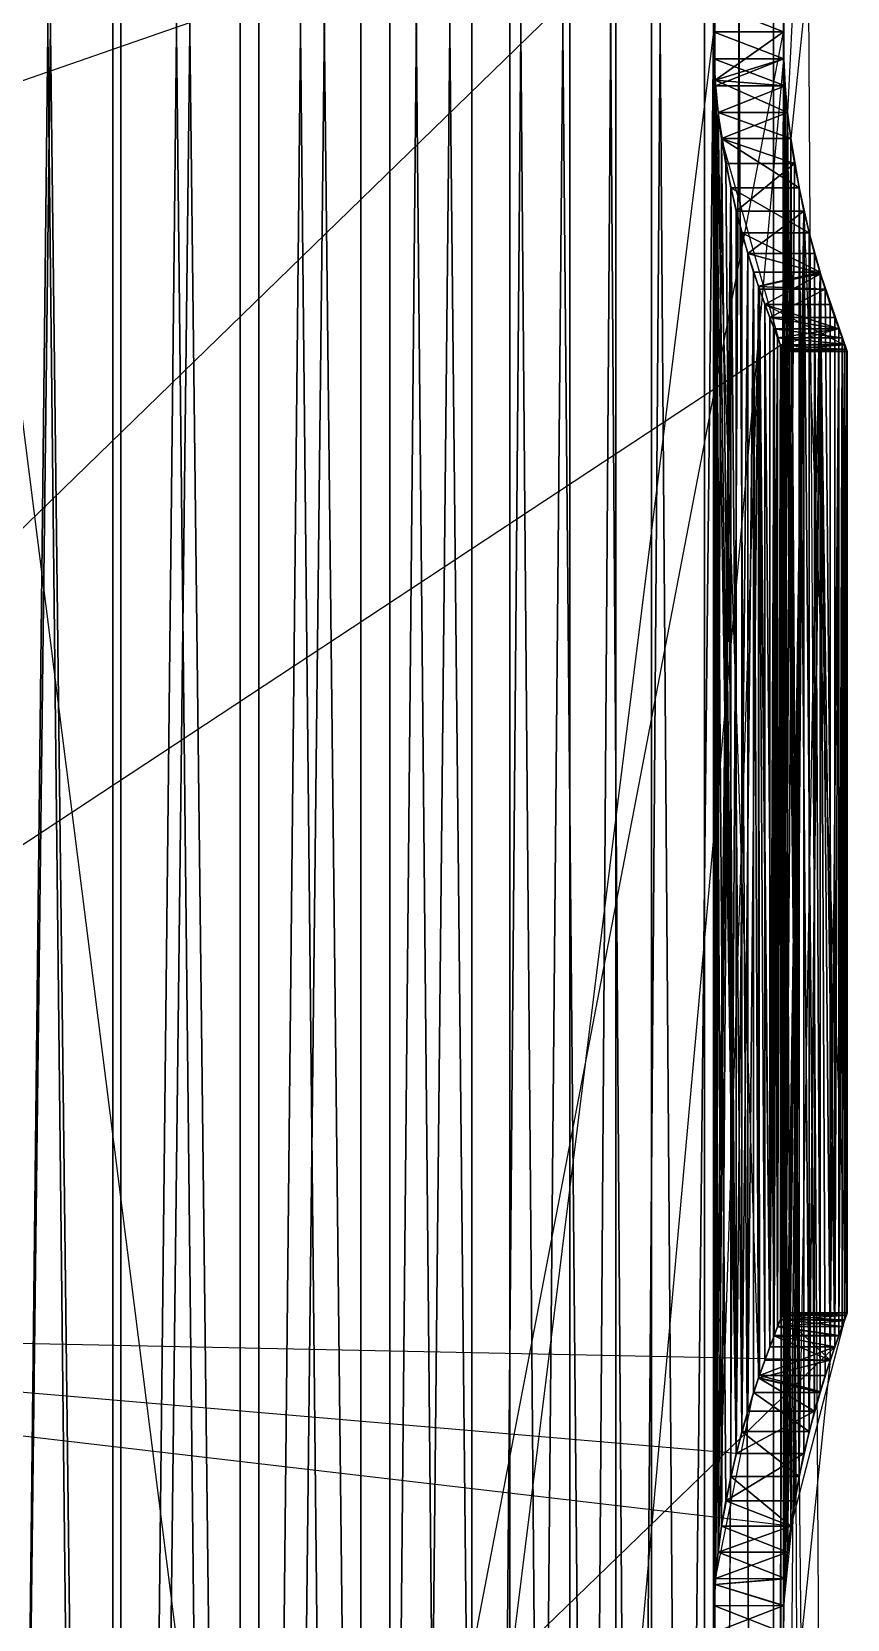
# Model space of a CAD drawing. Extents: x 234 to 504, y 2754 to 8450.
# Drawn here: x 371.6 to 503.5, y 5345.1 to 5601.9 of the extents above; entities that cross this region are included whole.
import ezdxf

# ---------------------------------------------------------------- set-up
doc = ezdxf.new("R2010")
doc.units = 0
doc.layers.get('0').update_dxf_attribs({"linetype": 'CONTINUOUS'})

msp = doc.modelspace()

# ---------------------------------------------------------------- linework, layer by layer
at = {"color": 7}
for points in [[(385.98, 6551.26, -102.26), (363.16, 4652.49, -101.29), (363.16, 6551.26, -101.29), (363.16, 4652.49, -101.29), (385.98, 6551.26, -102.26), (385.98, 4652.49, -102.26), (363.16, 4652.49, -101.29), (363.16, 4652.49, -101.29), (385.98, 4652.49, -102.26), (368.88, 2753.73, -101.17), (363.16, 4652.49, -101.29), (368.88, 2753.73, -101.17), (385.98, 4652.49, -102.26), (385.98, 2753.73, -102.26), (368.88, 2753.73, -101.17), (303.72, 8450.03, -129.98)], [(241.93, 6551.26, -280.66), (493.16, 4566.18, -287.59), (491.57, 4652.49, -291.27), (491.57, 2753.73, -291.27), (493.16, 4566.18, -287.59), (491.57, 2753.73, -291.27), (491.57, 4652.49, -291.27), (480.43, 4652.49, -311.2), (491.57, 2753.73, -291.27)], [(471.85, 6551.26, -166.21), (471.85, 4652.49, -166.21), (481.86, 5601.87, -184.02), (471.85, 6551.26, -166.21), (481.86, 5601.87, -184.02), (471.85, 4652.49, -166.21), (481.86, 5342.95, -184.02), (481.86, 5601.87, -184.02), (481.86, 5601.87, -184.02), (481.86, 5342.95, -184.02), (481.94, 5347.35, -184.21), (481.86, 5601.87, -184.02), (255.81, 3785.04, -287.41)], [(363.16, 6551.26, -370.33), (385.98, 4652.49, -369.36), (385.98, 4652.49, -369.36), (363.16, 6551.26, -370.33), (363.16, 4652.49, -370.33), (385.98, 4652.49, -369.36), (363.16, 4652.49, -370.33), (363.16, 6551.26, -370.33)], [(363.6, 6551.26, -111.64), (363.6, 4652.49, -111.64), (384.67, 6551.26, -112.53)], [(384.67, 6551.26, -112.53), (363.6, 4652.49, -111.64), (384.67, 4652.49, -112.53), (384.67, 6551.26, -112.53)], [(384.67, 6551.26, -359.08), (384.67, 4652.49, -359.08), (363.6, 6551.26, -359.98)], [(363.6, 6551.26, -359.98), (384.67, 4652.49, -359.08), (363.6, 4652.49, -359.98), (363.6, 6551.26, -359.98)], [(384.67, 6551.26, -112.53), (384.67, 4652.49, -112.53), (405.27, 6551.26, -116.97)], [(405.27, 6551.26, -116.97), (384.67, 4652.49, -112.53), (405.27, 4652.49, -116.97), (405.27, 6551.26, -116.97)], [(405.27, 6551.26, -354.64), (405.27, 4652.49, -354.64), (384.67, 6551.26, -359.08)], [(384.67, 6551.26, -359.08), (405.27, 4652.49, -354.64), (384.67, 4652.49, -359.08), (384.67, 6551.26, -359.08)], [(385.98, 6551.26, -369.36), (408.3, 4652.49, -364.54), (408.3, 4652.49, -364.54), (385.98, 6551.26, -369.36), (385.98, 4652.49, -369.36), (408.3, 4652.49, -364.54), (385.98, 4652.49, -369.36), (385.98, 6551.26, -369.36)], [(385.98, 2753.73, -102.26), (408.3, 4652.49, -107.07), (408.3, 4652.49, -107.07), (385.98, 2753.73, -102.26), (385.98, 4652.49, -102.26), (408.3, 4652.49, -107.07), (493.24, 5597.48, -184.21), (493.16, 5342.95, -184.02), (493.16, 5601.87, -184.02), (493.24, 5597.48, -184.21), (493.16, 5601.87, -184.02), (493.16, 5342.95, -184.02), (491.57, 4652.49, -180.35), (493.16, 5601.87, -184.02), (493.16, 5601.87, -184.02), (491.57, 4652.49, -180.35), (491.57, 6551.26, -180.35), (493.16, 5601.87, -184.02), (491.57, 6551.26, -180.35), (491.57, 4652.49, -180.35), (480.43, 4652.49, -160.41), (491.57, 6551.26, -180.35)], [(408.3, 6551.26, -107.07), (408.3, 4652.49, -107.07), (385.98, 4652.49, -102.26), (408.3, 6551.26, -107.07)], [(408.3, 6551.26, -107.07), (385.98, 4652.49, -102.26), (385.98, 6551.26, -102.26)], [(405.27, 6551.26, -116.97), (405.27, 4652.49, -116.97), (424.83, 6551.26, -124.83)], [(424.83, 6551.26, -124.83), (405.27, 4652.49, -116.97), (424.83, 4652.49, -124.83), (424.83, 6551.26, -124.83)], [(424.83, 6551.26, -346.78), (424.83, 4652.49, -346.78), (405.27, 6551.26, -354.64)], [(405.27, 6551.26, -354.64), (424.83, 4652.49, -346.78), (405.27, 4652.49, -354.64), (405.27, 6551.26, -354.64)], [(408.3, 6551.26, -364.54), (429.49, 4652.49, -356.03), (429.49, 4652.49, -356.03), (408.3, 6551.26, -364.54), (408.3, 4652.49, -364.54), (429.49, 4652.49, -356.03), (408.3, 4652.49, -364.54), (408.3, 6551.26, -364.54)], [(429.49, 6551.26, -115.58), (429.49, 4652.49, -115.58), (408.3, 4652.49, -107.07), (429.49, 6551.26, -115.58)], [(429.49, 6551.26, -115.58), (408.3, 4652.49, -107.07), (408.3, 6551.26, -107.07)], [(424.83, 6551.26, -124.83), (424.83, 4652.49, -124.83), (442.78, 6551.26, -135.88)], [(442.78, 6551.26, -135.88), (424.83, 4652.49, -124.83), (442.78, 4652.49, -135.88), (442.78, 6551.26, -135.88)], [(442.78, 6551.26, -335.73), (442.78, 4652.49, -335.73), (424.83, 6551.26, -346.78)], [(424.83, 6551.26, -346.78), (442.78, 4652.49, -335.73), (424.83, 4652.49, -346.78), (424.83, 6551.26, -346.78)], [(429.49, 6551.26, -356.03), (448.94, 4652.49, -344.06), (448.94, 4652.49, -344.06), (429.49, 6551.26, -356.03), (429.49, 4652.49, -356.03), (448.94, 4652.49, -344.06), (429.49, 4652.49, -356.03), (429.49, 6551.26, -356.03)], [(448.94, 6551.26, -127.56), (448.94, 4652.49, -127.56), (429.49, 4652.49, -115.58), (448.94, 6551.26, -127.56)], [(448.94, 6551.26, -127.56), (429.49, 4652.49, -115.58), (429.49, 6551.26, -115.58)], [(442.78, 6551.26, -135.88), (442.78, 4652.49, -135.88), (458.61, 6551.26, -149.81)], [(458.61, 6551.26, -149.81), (442.78, 4652.49, -135.88), (458.61, 4652.49, -149.81), (458.61, 6551.26, -149.81)], [(458.61, 6551.26, -321.8), (458.61, 4652.49, -321.8), (442.78, 6551.26, -335.73)], [(442.78, 6551.26, -335.73), (458.61, 4652.49, -321.8), (442.78, 4652.49, -335.73), (442.78, 6551.26, -335.73)], [(448.94, 6551.26, -344.06), (466.08, 4652.49, -328.97), (466.08, 4652.49, -328.97), (448.94, 6551.26, -344.06), (448.94, 4652.49, -344.06), (466.08, 4652.49, -328.97), (448.94, 4652.49, -344.06), (448.94, 6551.26, -344.06)], [(466.08, 6551.26, -142.64), (466.08, 4652.49, -142.64), (448.94, 4652.49, -127.56), (466.08, 6551.26, -142.64)], [(466.08, 6551.26, -142.64), (448.94, 4652.49, -127.56), (448.94, 6551.26, -127.56)], [(458.61, 6551.26, -149.81), (458.61, 4652.49, -149.81), (471.85, 6551.26, -166.21)], [(471.85, 6551.26, -166.21), (458.61, 4652.49, -149.81), (471.85, 4652.49, -166.21), (471.85, 6551.26, -166.21)], [(471.85, 6551.26, -305.4), (471.85, 4652.49, -305.4), (458.61, 6551.26, -321.8)], [(458.61, 6551.26, -321.8), (471.85, 4652.49, -305.4), (458.61, 4652.49, -321.8), (458.61, 6551.26, -321.8)], [(466.08, 6551.26, -328.97), (480.43, 4652.49, -311.2), (480.43, 4652.49, -311.2), (466.08, 6551.26, -328.97), (466.08, 4652.49, -328.97), (480.43, 4652.49, -311.2), (466.08, 4652.49, -328.97), (466.08, 6551.26, -328.97)], [(480.43, 6551.26, -160.41), (480.43, 4652.49, -160.41), (466.08, 4652.49, -142.64), (480.43, 6551.26, -160.41)], [(480.43, 6551.26, -160.41), (466.08, 4652.49, -142.64), (466.08, 6551.26, -142.64)], [(471.85, 6551.26, -166.21), (481.86, 5601.87, -184.02), (471.85, 6551.26, -166.21)], [(481.86, 5601.88, -287.59), (471.85, 4652.49, -305.4), (471.85, 6551.26, -305.4)], [(480.43, 6551.26, -311.2), (491.57, 4652.49, -291.27), (491.57, 4652.49, -291.27), (480.43, 6551.26, -311.2), (480.43, 4652.49, -311.2), (491.57, 4652.49, -291.27), (480.43, 4652.49, -311.2), (480.43, 6551.26, -311.2)], [(491.57, 6551.26, -180.35), (480.43, 4652.49, -160.41), (480.43, 6551.26, -160.41)], [(503.03, 4652.49, -224.39), (491.57, 6551.26, -180.35)], [(493.24, 5606.27, -184.21), (493.16, 5601.87, -184.02), (491.57, 6551.26, -180.35)], [(491.57, 6551.26, -180.35), (493.24, 5597.48, -184.21), (493.47, 5593.12, -184.77), (493.16, 5342.95, -184.02), (493.24, 5597.48, -184.21), (493.16, 5342.95, -184.02), (493.47, 5593.12, -184.77), (493.85, 5588.83, -185.69), (493.16, 5342.95, -184.02)], [(491.57, 6551.26, -291.27), (491.57, 4652.49, -291.27), (493.16, 5601.88, -287.59), (491.57, 4652.49, -291.27), (491.57, 6551.26, -291.27)], [(235.63, 5391, -255.12), (502.13, 5649.93, -216.51)], [(500.75, 5645.97, -262.96), (494.35, 5584.62, -284.63), (483.17, 5584.62, -284.63), (493.84, 5588.84, -285.92), (494.35, 5584.62, -284.63), (493.84, 5588.84, -285.92), (483.17, 5584.62, -284.63), (482.61, 5588.84, -285.92), (493.84, 5588.84, -285.92), (493.84, 5588.84, -285.92), (482.61, 5588.84, -285.92), (493.47, 5593.12, -286.85), (493.84, 5588.84, -285.92), (493.47, 5593.12, -286.85), (482.61, 5588.84, -285.92), (482.2, 5593.12, -286.85), (493.47, 5593.12, -286.85), (493.47, 5593.12, -286.85), (482.2, 5593.12, -286.85), (493.24, 5597.47, -287.4), (493.47, 5593.12, -286.85), (493.24, 5597.47, -287.4), (482.2, 5593.12, -286.85), (482.13, 5594.07, -287), (493.24, 5597.47, -287.4), (493.24, 5597.47, -287.4), (482.13, 5594.07, -287), (493.16, 5601.88, -287.59), (493.24, 5597.47, -287.4), (493.16, 5601.88, -287.59), (482.13, 5594.07, -287), (481.86, 5601.88, -287.59)], [(244.77, 5550.51, -229.23), (486.45, 5634.41, -276.1)], [(495.7, 5627.13, -281.02), (493.84, 5588.84, -285.92), (493.47, 5593.12, -286.85), (495.7, 5368.21, -281.02), (493.84, 5588.84, -285.92), (495.7, 5368.21, -281.02), (493.47, 5593.12, -286.85), (493.24, 5597.47, -287.4), (495.7, 5368.21, -281.02), (495.7, 5368.21, -281.02), (493.24, 5597.47, -287.4), (493.16, 5601.88, -287.59), (495.7, 5368.21, -281.02), (499.1, 5563, -270.02), (497.35, 5569.34, -276.1), (497.35, 5375.49, -276.1), (499.1, 5563, -270.02), (497.35, 5375.49, -276.1), (497.35, 5569.34, -276.1), (495.7, 5576.62, -281.02), (497.35, 5375.49, -276.1), (497.35, 5375.49, -276.1), (495.7, 5576.62, -281.02), (495.7, 5368.21, -281.02), (497.35, 5375.49, -276.1), (495.7, 5368.21, -281.02), (495.7, 5576.62, -281.02), (494.35, 5584.62, -284.63), (495.7, 5368.21, -281.02), (495.7, 5368.21, -281.02), (494.35, 5584.62, -284.63), (493.84, 5588.84, -285.92), (495.7, 5368.21, -281.02), (503.03, 4652.49, -224.39)], [(483.17, 5619.13, -186.98), (481.86, 5601.87, -184.02), (481.94, 5606.27, -184.21)], [(482.13, 3797.23, -287), (482.13, 5609.69, -287)], [(246.8, 5389.19, -212.49), (492.71, 5551.18, -246.35), (492.68, 5551.25, -246.72), (503.08, 5551.25, -246.72), (492.71, 5551.18, -246.35), (483.17, 5584.62, -284.63), (494.35, 5584.62, -284.63), (495.7, 5576.62, -281.02), (483.17, 5584.62, -284.63), (483.17, 5584.62, -284.63), (495.7, 5576.62, -281.02), (484.65, 5576.62, -281.02), (483.17, 5584.62, -284.63), (484.65, 5576.62, -281.02), (495.7, 5576.62, -281.02), (497.35, 5569.34, -276.1), (484.65, 5576.62, -281.02), (484.65, 5576.62, -281.02), (497.35, 5569.34, -276.1), (486.45, 5569.34, -276.1), (484.65, 5576.62, -281.02), (486.45, 5569.34, -276.1), (497.35, 5569.34, -276.1), (499.1, 5563, -270.02), (486.45, 5569.34, -276.1), (486.45, 5569.34, -276.1), (499.1, 5563, -270.02), (488.36, 5563, -270.02), (486.45, 5569.34, -276.1), (488.36, 5563, -270.02), (499.1, 5563, -270.02), (489.13, 5560.71, -267.22), (488.36, 5563, -270.02), (489.13, 5560.71, -267.22), (499.1, 5563, -270.02), (499.17, 5562.75, -269.73), (489.13, 5560.71, -267.22), (489.13, 5560.71, -267.22), (499.17, 5562.75, -269.73), (490.16, 5557.78, -262.96), (489.13, 5560.71, -267.22), (490.16, 5557.78, -262.96), (499.17, 5562.75, -269.73), (500.75, 5557.78, -262.96), (490.16, 5557.78, -262.96), (490.16, 5557.78, -262.96), (500.75, 5557.78, -262.96), (502.13, 5553.83, -255.12), (490.16, 5557.78, -262.96), (503.08, 5551.25, -246.72), (492.68, 5551.25, -246.72), (503.03, 5551.37, -247.23), (503.08, 5551.25, -246.72), (503.03, 5551.37, -247.23), (492.68, 5551.25, -246.72), (492.23, 5552.37, -250.99), (503.03, 5551.37, -247.23), (503.03, 5551.37, -247.23), (492.23, 5552.37, -250.99), (502.13, 5553.83, -255.12), (503.03, 5551.37, -247.23), (502.13, 5553.83, -255.12), (492.23, 5552.37, -250.99), (491.65, 5553.83, -255.12), (502.13, 5553.83, -255.12), (502.13, 5553.83, -255.12), (491.65, 5553.83, -255.12), (490.16, 5557.78, -262.96), (502.13, 5553.83, -255.12), (492.71, 5551.18, -246.35), (503.08, 5551.25, -246.72), (493, 5550.49, -242.19), (492.71, 5551.18, -246.35), (493, 5550.49, -242.19), (503.08, 5551.25, -246.72), (503.36, 5550.51, -242.38), (493, 5550.49, -242.19), (493, 5550.49, -242.19), (503.36, 5550.51, -242.38), (493.14, 5550.14, -238), (493, 5550.49, -242.19), (493.14, 5550.14, -238), (503.36, 5550.51, -242.38), (503.5, 5550.14, -238), (493.14, 5550.14, -238), (493.14, 5550.14, -238), (503.5, 5550.14, -238), (493.14, 5550.14, -233.62), (493.14, 5550.14, -238), (493.14, 5550.14, -233.62), (503.5, 5550.14, -238), (503.5, 5550.14, -233.63), (493.14, 5550.14, -233.62), (493.14, 5550.14, -233.62), (503.5, 5550.14, -233.63), (492.99, 5550.51, -229.23), (493.14, 5550.14, -233.62), (492.99, 5550.51, -229.23), (503.5, 5550.14, -233.63), (503.36, 5550.51, -229.23), (492.99, 5550.51, -229.23), (492.99, 5550.51, -229.23), (503.36, 5550.51, -229.23), (492.71, 5551.18, -225.27), (492.99, 5550.51, -229.23), (492.71, 5551.18, -225.27), (503.36, 5550.51, -229.23), (503.03, 5551.37, -224.39), (492.71, 5551.18, -225.27), (492.71, 5551.18, -225.27), (503.03, 5551.37, -224.39), (492.23, 5552.36, -220.64), (492.71, 5551.18, -225.27), (492.23, 5552.36, -220.64), (503.03, 5551.37, -224.39), (502.66, 5552.36, -220.64), (492.23, 5552.36, -220.64), (492.23, 5552.36, -220.64), (502.66, 5552.36, -220.64), (491.65, 5553.83, -216.49), (492.23, 5552.36, -220.64), (491.65, 5553.83, -216.49), (502.66, 5552.36, -220.64), (502.13, 5553.83, -216.5), (491.65, 5553.83, -216.49), (491.65, 5553.83, -216.49), (502.13, 5553.83, -216.5), (490.96, 5555.64, -212.49), (491.65, 5553.83, -216.49), (502.13, 5553.83, -216.5), (501.49, 5555.64, -212.49), (490.96, 5555.64, -212.49), (502.13, 5553.83, -216.5), (490.96, 5555.64, -212.49), (501.49, 5555.64, -212.49), (499.95, 5560.24, -205.01), (490.96, 5555.64, -212.49), (490.96, 5555.64, -212.49), (499.95, 5560.24, -205.01), (489.29, 5560.24, -205.01), (490.96, 5555.64, -212.49), (489.29, 5560.24, -205.01), (499.95, 5560.24, -205.01), (489.14, 5560.66, -204.46), (489.29, 5560.24, -205.01), (489.14, 5560.66, -204.46), (499.95, 5560.24, -205.01), (499.14, 5562.85, -201.77), (489.14, 5560.66, -204.46), (489.14, 5560.66, -204.46), (499.14, 5562.85, -201.77), (487.41, 5566.04, -198.42), (489.14, 5560.66, -204.46), (499.14, 5562.85, -201.77), (498.22, 5566.04, -198.42), (487.41, 5566.04, -198.42), (499.14, 5562.85, -201.77), (487.41, 5566.04, -198.42), (498.22, 5566.04, -198.42), (496.5, 5572.88, -192.9), (487.41, 5566.04, -198.42), (487.41, 5566.04, -198.42), (496.5, 5572.88, -192.9), (485.52, 5572.88, -192.9), (487.41, 5566.04, -198.42), (485.52, 5572.88, -192.9), (496.5, 5572.88, -192.9), (494.98, 5580.55, -188.62), (485.52, 5572.88, -192.9), (485.52, 5572.88, -192.9), (494.98, 5580.55, -188.62), (483.86, 5580.55, -188.62), (485.52, 5572.88, -192.9), (483.86, 5580.55, -188.62), (494.98, 5580.55, -188.62), (483.17, 5584.61, -186.98), (483.86, 5580.55, -188.62), (483.17, 5584.61, -186.98), (494.98, 5580.55, -188.62), (494.35, 5584.62, -186.98), (483.17, 5584.61, -186.98), (483.17, 5584.61, -186.98), (494.35, 5584.62, -186.98), (482.61, 5588.83, -185.69), (483.17, 5584.61, -186.98), (482.61, 5588.83, -185.69), (494.35, 5584.62, -186.98), (493.85, 5588.83, -185.69), (482.61, 5588.83, -185.69), (482.61, 5588.83, -185.69), (493.85, 5588.83, -185.69), (482.13, 5594.07, -184.61), (482.61, 5588.83, -185.69), (482.13, 5594.07, -184.61), (493.85, 5588.83, -185.69), (493.47, 5593.12, -184.77), (482.13, 5594.07, -184.61), (482.13, 5594.07, -184.61), (493.47, 5593.12, -184.77), (481.94, 5597.48, -184.21), (482.13, 5594.07, -184.61), (481.94, 5597.48, -184.21), (493.47, 5593.12, -184.77), (493.24, 5597.48, -184.21), (481.94, 5597.48, -184.21), (481.94, 5597.48, -184.21), (493.24, 5597.48, -184.21), (481.86, 5601.87, -184.02), (481.94, 5597.48, -184.21), (481.86, 5601.87, -184.02), (493.24, 5597.48, -184.21), (493.16, 5601.87, -184.02), (481.86, 5601.87, -184.02), (481.86, 5601.87, -184.02), (493.16, 5601.87, -184.02), (481.94, 5606.27, -184.21), (481.86, 5601.87, -184.02), (481.94, 5606.27, -184.21), (493.16, 5601.87, -184.02), (493.24, 5606.27, -184.21)], [(251.34, 2753.73, -301.47), (244.52, 4561.8, -287.41), (244.6, 4307.26, -287.59), (251.34, 2753.73, -301.47), (244.6, 4307.26, -287.59), (244.52, 4561.8, -287.41), (244.29, 4557.43, -286.85), (244.6, 4307.26, -287.59), (244.6, 4307.26, -287.59), (244.29, 4557.43, -286.85), (243.91, 4553.13, -285.92), (244.6, 4307.26, -287.59), (493.16, 5601.88, -287.59)], [(471.85, 4652.49, -305.4), (481.86, 5601.88, -287.59), (481.86, 5342.95, -287.59)], [(481.86, 5342.95, -287.59), (481.86, 5601.88, -287.59), (482.13, 5594.07, -287), (481.86, 5342.95, -287.59)], [(481.94, 4829.5, -184.21), (481.94, 5597.48, -184.21), (481.86, 5601.87, -184.02), (481.94, 5347.35, -184.21), (481.94, 5597.48, -184.21), (482.13, 4652.49, -184.61)], [(493.16, 5601.88, -287.59), (494.35, 5360.2, -284.63), (495.7, 5368.21, -281.02), (493.16, 5601.88, -287.59), (493.24, 5079.62, -287.4), (493.16, 5084.03, -287.59), (491.57, 4652.49, -291.27), (493.24, 5079.62, -287.4), (491.57, 4652.49, -291.27), (493.16, 5084.03, -287.59), (493.16, 5342.95, -287.59), (491.57, 4652.49, -291.27), (491.57, 4652.49, -291.27), (493.16, 5342.95, -287.59), (493.16, 5601.88, -287.59), (491.57, 4652.49, -291.27), (493.16, 5601.88, -287.59), (493.16, 5342.95, -287.59), (493.24, 5347.37, -287.4), (493.16, 5601.88, -287.59)], [(493.16, 5084.03, -287.59), (493.16, 5601.88, -287.59)], [(493.16, 5601.88, -287.59), (493.47, 5351.7, -286.85), (493.84, 5355.99, -285.92), (493.16, 5601.88, -287.59), (493.47, 5351.7, -286.85), (493.16, 5601.88, -287.59), (493.84, 5355.99, -285.92), (494.35, 5360.2, -284.63), (493.16, 5601.88, -287.59)], [(493.16, 5601.88, -287.59), (493.24, 5347.37, -287.4), (493.47, 5351.7, -286.85), (493.16, 5601.88, -287.59)], [(481.86, 5342.95, -287.59), (482.13, 5594.07, -287), (482.13, 5350.76, -287), (481.86, 5342.95, -287.59), (482.13, 5350.76, -287), (482.13, 5594.07, -287), (482.2, 5593.12, -286.85), (482.13, 5350.76, -287), (482.13, 5350.76, -287), (482.2, 5593.12, -286.85), (482.61, 5588.84, -285.92), (482.13, 5350.76, -287), (484.65, 5576.62, -281.02), (486.45, 5569.34, -276.1), (486.45, 5375.49, -276.1), (484.65, 5576.62, -281.02), (486.45, 5375.49, -276.1), (486.45, 5569.34, -276.1), (488.36, 5563, -270.02), (486.45, 5375.49, -276.1), (486.45, 5375.49, -276.1), (488.36, 5563, -270.02), (488.36, 5381.83, -270.02), (486.45, 5375.49, -276.1), (486.45, 5375.49, -276.1), (484.65, 5368.21, -281.02), (484.65, 5576.62, -281.02), (486.45, 5375.49, -276.1), (484.65, 5576.62, -281.02), (484.65, 5368.21, -281.02), (483.17, 5360.2, -284.63), (484.65, 5576.62, -281.02), (484.65, 5576.62, -281.02), (483.17, 5360.2, -284.63), (482.61, 5356, -285.92), (484.65, 5576.62, -281.02), (482.61, 5588.84, -285.92), (483.17, 5584.62, -284.63), (482.13, 5350.76, -287), (482.61, 5588.84, -285.92), (482.13, 5350.76, -287), (483.17, 5584.62, -284.63), (484.65, 5576.62, -281.02), (482.13, 5350.76, -287), (482.13, 5350.76, -287), (484.65, 5576.62, -281.02), (482.2, 5351.71, -286.85), (482.13, 5350.76, -287), (482.2, 5351.71, -286.85), (484.65, 5576.62, -281.02), (482.61, 5356, -285.92), (482.2, 5351.71, -286.85), (488.36, 5381.83, -270.02), (488.36, 5563, -270.02), (489.13, 5384.12, -267.22), (488.36, 5381.83, -270.02), (489.13, 5384.12, -267.22), (488.36, 5563, -270.02), (489.13, 5560.71, -267.22), (489.13, 5384.12, -267.22), (489.13, 5384.12, -267.22), (489.13, 5560.71, -267.22), (490.16, 5387.05, -262.96), (489.13, 5384.12, -267.22), (490.16, 5387.05, -262.96), (489.13, 5560.71, -267.22), (490.16, 5557.78, -262.96), (490.16, 5387.05, -262.96), (490.16, 5387.05, -262.96), (490.16, 5557.78, -262.96), (491.65, 5391, -255.12), (490.16, 5387.05, -262.96), (491.65, 5391, -255.12), (490.16, 5557.78, -262.96), (491.65, 5553.83, -255.12), (491.65, 5391, -255.12), (491.65, 5391, -255.12), (491.65, 5553.83, -255.12), (492.23, 5392.46, -250.99), (491.65, 5391, -255.12), (491.65, 5553.83, -255.12), (492.23, 5552.37, -250.99), (492.23, 5392.46, -250.99), (491.65, 5553.83, -255.12), (492.23, 5392.46, -250.99), (492.23, 5552.37, -250.99), (492.68, 5551.25, -246.72), (492.23, 5392.46, -250.99), (492.23, 5392.46, -250.99), (492.68, 5551.25, -246.72), (492.68, 5393.58, -246.72), (492.23, 5392.46, -250.99), (492.68, 5393.58, -246.72), (492.68, 5551.25, -246.72), (492.71, 5551.18, -246.35), (492.68, 5393.58, -246.72), (492.68, 5393.58, -246.72), (492.71, 5551.18, -246.35), (493, 5394.34, -242.18), (492.68, 5393.58, -246.72), (493, 5394.34, -242.18), (492.71, 5551.18, -246.35), (493, 5550.49, -242.19), (493, 5394.34, -242.18), (493, 5394.34, -242.18), (493, 5550.49, -242.19), (493.14, 5550.14, -238), (493, 5394.34, -242.18), (492.71, 5393.65, -225.27), (492.99, 5394.32, -229.23), (493.14, 5550.14, -233.62), (492.71, 5393.65, -225.27), (493.14, 5550.14, -233.62), (492.99, 5394.32, -229.23), (493.14, 5394.69, -233.63), (493.14, 5550.14, -233.62), (493.14, 5550.14, -233.62), (493.14, 5394.69, -233.63), (493.14, 5550.14, -238), (493.14, 5550.14, -233.62), (493.14, 5550.14, -238), (493.14, 5394.69, -233.63), (493.14, 5394.69, -238), (493.14, 5550.14, -238), (493.14, 5550.14, -238), (493.14, 5394.69, -238), (493, 5394.34, -242.18), (493.14, 5550.14, -238), (493.14, 5550.14, -233.62), (492.99, 5550.51, -229.23), (492.71, 5393.65, -225.27), (493.14, 5550.14, -233.62), (492.71, 5393.65, -225.27), (492.99, 5550.51, -229.23), (492.71, 5551.18, -225.27), (492.71, 5393.65, -225.27), (492.71, 5393.65, -225.27), (492.71, 5551.18, -225.27), (492.23, 5392.47, -220.64), (492.71, 5393.65, -225.27), (492.23, 5392.47, -220.64), (492.71, 5551.18, -225.27), (492.23, 5552.36, -220.64), (492.23, 5392.47, -220.64), (492.23, 5392.47, -220.64), (492.23, 5552.36, -220.64), (491.65, 5391.01, -216.51), (492.23, 5392.47, -220.64), (491.65, 5391.01, -216.51), (492.23, 5552.36, -220.64), (490.96, 5389.19, -212.49), (491.65, 5391.01, -216.51), (490.96, 5389.19, -212.49), (492.23, 5552.36, -220.64), (491.65, 5553.83, -216.49), (490.96, 5389.19, -212.49), (490.96, 5389.19, -212.49), (491.65, 5553.83, -216.49), (490.96, 5555.64, -212.49), (490.96, 5389.19, -212.49), (489.14, 5384.17, -204.46), (489.29, 5384.59, -205.01), (489.14, 5560.66, -204.46), (489.14, 5384.17, -204.46), (489.14, 5560.66, -204.46), (489.29, 5384.59, -205.01), (490.96, 5389.19, -212.49), (489.14, 5560.66, -204.46), (489.14, 5560.66, -204.46), (490.96, 5389.19, -212.49), (489.29, 5560.24, -205.01), (489.14, 5560.66, -204.46), (489.29, 5560.24, -205.01), (490.96, 5389.19, -212.49), (490.96, 5555.64, -212.49), (489.29, 5560.24, -205.01), (482.61, 5356, -185.69), (483.17, 5360.2, -186.98), (482.13, 5594.07, -184.61), (482.61, 5356, -185.69), (482.13, 5594.07, -184.61), (483.17, 5360.2, -186.98), (483.86, 5364.28, -188.62), (482.13, 5594.07, -184.61), (482.13, 5594.07, -184.61), (483.86, 5364.28, -188.62), (485.52, 5371.95, -192.9), (482.13, 5594.07, -184.61), (481.94, 5597.48, -184.21), (481.94, 5347.35, -184.21), (482.13, 5594.07, -184.61), (481.94, 5597.48, -184.21), (482.13, 5594.07, -184.61), (481.94, 5347.35, -184.21), (482.13, 5350.76, -184.61), (482.13, 5594.07, -184.61), (482.13, 5594.07, -184.61), (482.13, 5350.76, -184.61), (482.61, 5356, -185.69), (482.13, 5594.07, -184.61), (489.14, 5384.17, -204.46), (489.14, 5560.66, -204.46), (487.41, 5378.78, -198.42), (489.14, 5384.17, -204.46), (487.41, 5378.78, -198.42), (489.14, 5560.66, -204.46), (487.41, 5566.04, -198.42), (487.41, 5378.78, -198.42), (487.41, 5378.78, -198.42), (487.41, 5566.04, -198.42), (485.52, 5371.95, -192.9), (487.41, 5378.78, -198.42), (485.52, 5371.95, -192.9), (487.41, 5566.04, -198.42), (485.52, 5572.88, -192.9), (485.52, 5371.95, -192.9), (485.52, 5371.95, -192.9), (485.52, 5572.88, -192.9), (483.86, 5580.55, -188.62), (485.52, 5371.95, -192.9), (483.86, 5580.55, -188.62), (483.17, 5584.61, -186.98), (485.52, 5371.95, -192.9), (483.86, 5580.55, -188.62), (485.52, 5371.95, -192.9), (483.17, 5584.61, -186.98), (482.61, 5588.83, -185.69), (485.52, 5371.95, -192.9), (485.52, 5371.95, -192.9), (482.61, 5588.83, -185.69), (482.13, 5594.07, -184.61), (485.52, 5371.95, -192.9), (245.52, 5392.47, -250.96)], [(493.16, 5342.95, -184.02), (493.85, 5588.83, -185.69), (494.35, 5584.62, -186.98), (493.16, 5342.95, -184.02)], [(496.5, 5055.03, -192.9), (494.35, 5584.62, -186.98), (494.98, 5580.55, -188.62), (493.16, 5342.95, -184.02), (494.35, 5584.62, -186.98), (493.16, 5342.95, -184.02), (494.98, 5580.55, -188.62), (496.5, 5572.88, -192.9), (493.16, 5342.95, -184.02)], [(235.63, 5132.08, -255.12), (501.49, 5389.19, -212.49), (499.14, 5562.85, -201.77), (499.95, 5560.24, -205.01), (501.49, 5389.19, -212.49), (499.95, 5560.24, -205.01), (501.49, 5555.64, -212.49), (501.49, 5389.19, -212.49), (499.95, 5560.24, -205.01), (501.49, 5389.19, -212.49), (501.49, 5555.64, -212.49), (502.13, 5553.83, -216.5), (501.49, 5389.19, -212.49), (501.49, 5389.19, -212.49), (502.13, 5553.83, -216.5), (502.13, 5391.01, -216.51), (501.49, 5389.19, -212.49), (502.13, 5391.01, -216.51), (502.13, 5553.83, -216.5), (502.66, 5552.36, -220.64), (502.13, 5391.01, -216.51), (502.13, 5391.01, -216.51), (502.66, 5552.36, -220.64), (502.66, 5392.47, -220.64), (502.13, 5391.01, -216.51), (501.49, 5389.19, -212.49), (499.95, 5384.59, -205.01), (499.14, 5562.85, -201.77), (501.49, 5389.19, -212.49), (499.14, 5562.85, -201.77), (499.95, 5384.59, -205.01), (499.14, 5381.98, -201.77), (499.14, 5562.85, -201.77), (499.14, 5562.85, -201.77), (499.14, 5381.98, -201.77), (498.22, 5566.04, -198.42), (499.14, 5562.85, -201.77), (498.22, 5566.04, -198.42), (499.14, 5381.98, -201.77), (498.22, 5378.78, -198.42), (498.22, 5566.04, -198.42), (498.22, 5566.04, -198.42), (498.22, 5378.78, -198.42), (496.5, 5572.88, -192.9), (498.22, 5566.04, -198.42), (496.5, 5572.88, -192.9), (498.22, 5378.78, -198.42), (496.5, 5371.95, -192.9), (496.5, 5572.88, -192.9), (496.5, 5572.88, -192.9), (496.5, 5371.95, -192.9), (494.98, 5364.28, -188.62), (496.5, 5572.88, -192.9), (503.5, 5394.69, -233.63), (503.36, 5394.32, -229.23), (503.5, 5550.14, -233.63), (503.5, 5394.69, -233.63), (502.66, 5392.47, -220.64), (502.66, 5552.36, -220.64), (503.03, 5393.46, -224.39), (502.66, 5392.47, -220.64), (503.03, 5393.46, -224.39), (502.66, 5552.36, -220.64), (503.03, 5551.37, -224.39), (503.03, 5393.46, -224.39), (503.03, 5393.46, -224.39), (503.03, 5551.37, -224.39), (503.36, 5394.32, -229.23), (503.03, 5393.46, -224.39), (503.36, 5394.32, -229.23), (503.03, 5551.37, -224.39), (503.36, 5550.51, -229.23), (503.36, 5394.32, -229.23), (503.36, 5394.32, -229.23), (503.36, 5550.51, -229.23), (503.5, 5550.14, -233.63), (503.36, 5394.32, -229.23), (503.5, 5394.69, -233.63), (503.5, 5550.14, -233.63), (503.5, 5394.69, -238), (503.5, 5394.69, -233.63), (503.5, 5394.69, -238), (503.5, 5550.14, -233.63), (503.5, 5550.14, -238), (503.5, 5394.69, -238), (503.5, 5394.69, -238), (503.5, 5550.14, -238), (503.36, 5394.32, -242.37), (503.5, 5394.69, -238), (503.36, 5550.51, -242.38), (503.03, 5393.46, -247.23), (503.5, 5550.14, -238), (503.36, 5550.51, -242.38), (503.5, 5550.14, -238), (503.03, 5393.46, -247.23), (503.08, 5393.57, -246.72), (503.5, 5550.14, -238), (503.5, 5550.14, -238), (503.08, 5393.57, -246.72), (503.36, 5394.32, -242.37), (503.5, 5550.14, -238), (499.1, 5563, -270.02), (497.35, 5375.49, -276.1), (499.17, 5562.75, -269.73), (499.1, 5563, -270.02), (499.17, 5562.75, -269.73), (497.35, 5375.49, -276.1), (499.1, 5381.83, -270.02), (499.17, 5562.75, -269.73), (499.17, 5562.75, -269.73), (499.1, 5381.83, -270.02), (500.75, 5387.05, -262.96), (499.17, 5562.75, -269.73), (503.36, 5550.51, -242.38), (503.08, 5551.25, -246.72), (503.03, 5393.46, -247.23), (503.36, 5550.51, -242.38), (503.03, 5393.46, -247.23), (503.08, 5551.25, -246.72), (503.03, 5551.37, -247.23), (503.03, 5393.46, -247.23), (503.03, 5393.46, -247.23), (503.03, 5551.37, -247.23), (502.13, 5391, -255.12), (503.03, 5393.46, -247.23), (502.13, 5391, -255.12), (503.03, 5551.37, -247.23), (502.13, 5553.83, -255.12), (502.13, 5391, -255.12), (502.13, 5391, -255.12), (502.13, 5553.83, -255.12), (500.75, 5387.05, -262.96), (502.13, 5391, -255.12), (500.75, 5387.05, -262.96), (502.13, 5553.83, -255.12), (500.75, 5557.78, -262.96), (500.75, 5387.05, -262.96), (500.75, 5387.05, -262.96), (500.75, 5557.78, -262.96), (499.17, 5562.75, -269.73), (500.75, 5387.05, -262.96), (235.1, 5392.47, -220.64)], [(493.16, 5342.95, -184.02), (496.5, 5572.88, -192.9), (493.24, 5347.34, -184.21), (493.16, 5342.95, -184.02), (493.24, 5347.34, -184.21), (496.5, 5572.88, -192.9), (493.47, 5351.72, -184.77), (493.24, 5347.34, -184.21), (494.98, 5364.28, -188.62), (494.35, 5360.21, -186.98), (496.5, 5572.88, -192.9), (494.98, 5364.28, -188.62), (496.5, 5572.88, -192.9), (494.35, 5360.21, -186.98), (493.85, 5356, -185.69), (496.5, 5572.88, -192.9), (496.5, 5572.88, -192.9), (493.85, 5356, -185.69), (493.47, 5351.72, -184.77), (496.5, 5572.88, -192.9), (494.35, 5325.69, -186.98)], [(493.16, 5342.95, -184.02), (481.94, 5347.35, -184.21), (481.86, 5342.95, -184.02), (481.94, 5347.35, -184.21), (493.16, 5342.95, -184.02), (493.24, 5347.34, -184.21), (481.94, 5347.35, -184.21), (481.94, 5347.35, -184.21), (493.24, 5347.34, -184.21), (482.13, 5350.76, -184.61), (481.94, 5347.35, -184.21), (482.13, 5350.76, -184.61), (493.24, 5347.34, -184.21), (493.47, 5351.72, -184.77), (482.13, 5350.76, -184.61), (482.13, 5350.76, -184.61), (493.47, 5351.72, -184.77), (482.61, 5356, -185.69), (482.13, 5350.76, -184.61), (482.61, 5356, -185.69), (493.47, 5351.72, -184.77), (493.85, 5356, -185.69), (482.61, 5356, -185.69), (482.61, 5356, -185.69), (493.85, 5356, -185.69), (483.17, 5360.2, -186.98), (482.61, 5356, -185.69), (483.17, 5360.2, -186.98), (493.85, 5356, -185.69), (494.35, 5360.21, -186.98), (483.17, 5360.2, -186.98), (483.17, 5360.2, -186.98), (494.35, 5360.21, -186.98), (483.86, 5364.28, -188.62), (483.17, 5360.2, -186.98), (494.35, 5360.21, -186.98), (494.98, 5364.28, -188.62), (483.86, 5364.28, -188.62), (494.35, 5360.21, -186.98), (483.86, 5364.28, -188.62), (494.98, 5364.28, -188.62), (496.5, 5371.95, -192.9), (483.86, 5364.28, -188.62), (483.86, 5364.28, -188.62), (496.5, 5371.95, -192.9), (485.52, 5371.95, -192.9), (483.86, 5364.28, -188.62), (485.52, 5371.95, -192.9), (496.5, 5371.95, -192.9), (498.22, 5378.78, -198.42), (485.52, 5371.95, -192.9), (485.52, 5371.95, -192.9), (498.22, 5378.78, -198.42), (487.41, 5378.78, -198.42), (485.52, 5371.95, -192.9), (487.41, 5378.78, -198.42), (498.22, 5378.78, -198.42), (489.14, 5384.17, -204.46), (487.41, 5378.78, -198.42), (489.14, 5384.17, -204.46), (498.22, 5378.78, -198.42), (499.14, 5381.98, -201.77), (489.14, 5384.17, -204.46), (489.14, 5384.17, -204.46), (499.14, 5381.98, -201.77), (489.29, 5384.59, -205.01), (489.14, 5384.17, -204.46), (499.14, 5381.98, -201.77), (499.95, 5384.59, -205.01), (489.29, 5384.59, -205.01), (499.14, 5381.98, -201.77), (489.29, 5384.59, -205.01), (499.95, 5384.59, -205.01), (501.49, 5389.19, -212.49), (489.29, 5384.59, -205.01), (489.29, 5384.59, -205.01), (501.49, 5389.19, -212.49), (490.96, 5389.19, -212.49), (489.29, 5384.59, -205.01), (490.96, 5389.19, -212.49), (501.49, 5389.19, -212.49), (491.65, 5391.01, -216.51), (490.96, 5389.19, -212.49), (491.65, 5391.01, -216.51), (501.49, 5389.19, -212.49), (502.13, 5391.01, -216.51), (491.65, 5391.01, -216.51), (491.65, 5391.01, -216.51), (502.13, 5391.01, -216.51), (492.23, 5392.47, -220.64), (491.65, 5391.01, -216.51), (492.23, 5392.47, -220.64), (502.13, 5391.01, -216.51), (502.66, 5392.47, -220.64), (492.23, 5392.47, -220.64), (492.23, 5392.47, -220.64), (502.66, 5392.47, -220.64), (492.71, 5393.65, -225.27), (492.23, 5392.47, -220.64), (492.71, 5393.65, -225.27), (502.66, 5392.47, -220.64), (503.03, 5393.46, -224.39), (492.71, 5393.65, -225.27), (492.71, 5393.65, -225.27), (503.03, 5393.46, -224.39), (492.99, 5394.32, -229.23), (492.71, 5393.65, -225.27), (492.99, 5394.32, -229.23), (503.03, 5393.46, -224.39), (503.36, 5394.32, -229.23), (492.99, 5394.32, -229.23), (492.99, 5394.32, -229.23), (503.36, 5394.32, -229.23), (493.14, 5394.69, -233.63), (492.99, 5394.32, -229.23), (493.14, 5394.69, -233.63), (503.36, 5394.32, -229.23), (503.5, 5394.69, -233.63), (493.14, 5394.69, -233.63), (493.14, 5394.69, -233.63), (503.5, 5394.69, -233.63), (493.14, 5394.69, -238), (493.14, 5394.69, -233.63), (493.14, 5394.69, -238), (503.5, 5394.69, -233.63), (503.5, 5394.69, -238), (493.14, 5394.69, -238), (493.14, 5394.69, -238), (503.5, 5394.69, -238), (493, 5394.34, -242.18), (493.14, 5394.69, -238), (493, 5394.34, -242.18), (503.5, 5394.69, -238), (503.36, 5394.32, -242.37), (493, 5394.34, -242.18), (493, 5394.34, -242.18), (503.36, 5394.32, -242.37), (492.68, 5393.58, -246.72), (493, 5394.34, -242.18), (500.75, 5387.05, -262.96), (491.65, 5391, -255.12), (502.13, 5391, -255.12), (500.75, 5387.05, -262.96), (502.13, 5391, -255.12), (491.65, 5391, -255.12), (492.23, 5392.46, -250.99), (502.13, 5391, -255.12), (502.13, 5391, -255.12), (492.23, 5392.46, -250.99), (503.03, 5393.46, -247.23), (502.13, 5391, -255.12), (503.03, 5393.46, -247.23), (492.23, 5392.46, -250.99), (492.68, 5393.58, -246.72), (503.03, 5393.46, -247.23), (503.03, 5393.46, -247.23), (492.68, 5393.58, -246.72), (503.08, 5393.57, -246.72), (503.03, 5393.46, -247.23), (503.08, 5393.57, -246.72), (492.68, 5393.58, -246.72), (503.36, 5394.32, -242.37), (503.08, 5393.57, -246.72), (494.35, 5360.2, -284.63), (484.65, 5368.21, -281.02), (495.7, 5368.21, -281.02), (494.35, 5360.2, -284.63), (495.7, 5368.21, -281.02), (484.65, 5368.21, -281.02), (486.45, 5375.49, -276.1), (495.7, 5368.21, -281.02), (495.7, 5368.21, -281.02), (486.45, 5375.49, -276.1), (497.35, 5375.49, -276.1), (495.7, 5368.21, -281.02), (497.35, 5375.49, -276.1), (486.45, 5375.49, -276.1), (488.36, 5381.83, -270.02), (497.35, 5375.49, -276.1), (497.35, 5375.49, -276.1), (488.36, 5381.83, -270.02), (499.1, 5381.83, -270.02), (497.35, 5375.49, -276.1), (499.1, 5381.83, -270.02), (488.36, 5381.83, -270.02), (489.13, 5384.12, -267.22), (499.1, 5381.83, -270.02), (499.1, 5381.83, -270.02), (489.13, 5384.12, -267.22), (500.75, 5387.05, -262.96), (499.1, 5381.83, -270.02), (500.75, 5387.05, -262.96), (489.13, 5384.12, -267.22), (490.16, 5387.05, -262.96), (500.75, 5387.05, -262.96), (500.75, 5387.05, -262.96), (490.16, 5387.05, -262.96), (491.65, 5391, -255.12), (500.75, 5387.05, -262.96), (494.35, 5325.7, -284.63)], [(481.86, 5342.95, -287.59), (493.24, 5347.37, -287.4), (493.16, 5342.95, -287.59), (493.24, 5347.37, -287.4), (481.86, 5342.95, -287.59), (482.13, 5350.76, -287), (493.24, 5347.37, -287.4), (493.24, 5347.37, -287.4), (482.13, 5350.76, -287), (493.47, 5351.7, -286.85), (493.24, 5347.37, -287.4), (493.47, 5351.7, -286.85), (482.13, 5350.76, -287), (482.2, 5351.71, -286.85), (493.47, 5351.7, -286.85), (493.47, 5351.7, -286.85), (482.2, 5351.71, -286.85), (493.84, 5355.99, -285.92), (493.47, 5351.7, -286.85), (493.84, 5355.99, -285.92), (482.2, 5351.71, -286.85), (482.61, 5356, -285.92), (493.84, 5355.99, -285.92), (493.84, 5355.99, -285.92), (482.61, 5356, -285.92), (494.35, 5360.2, -284.63), (493.84, 5355.99, -285.92), (494.35, 5360.2, -284.63), (482.61, 5356, -285.92), (483.17, 5360.2, -284.63), (494.35, 5360.2, -284.63), (494.35, 5360.2, -284.63), (483.17, 5360.2, -284.63), (484.65, 5368.21, -281.02), (494.35, 5360.2, -284.63), (246.8, 5389.19, -212.49)]]:
    msp.add_polyline3d(points, dxfattribs=at)

doc.saveas('drawing.dxf')
